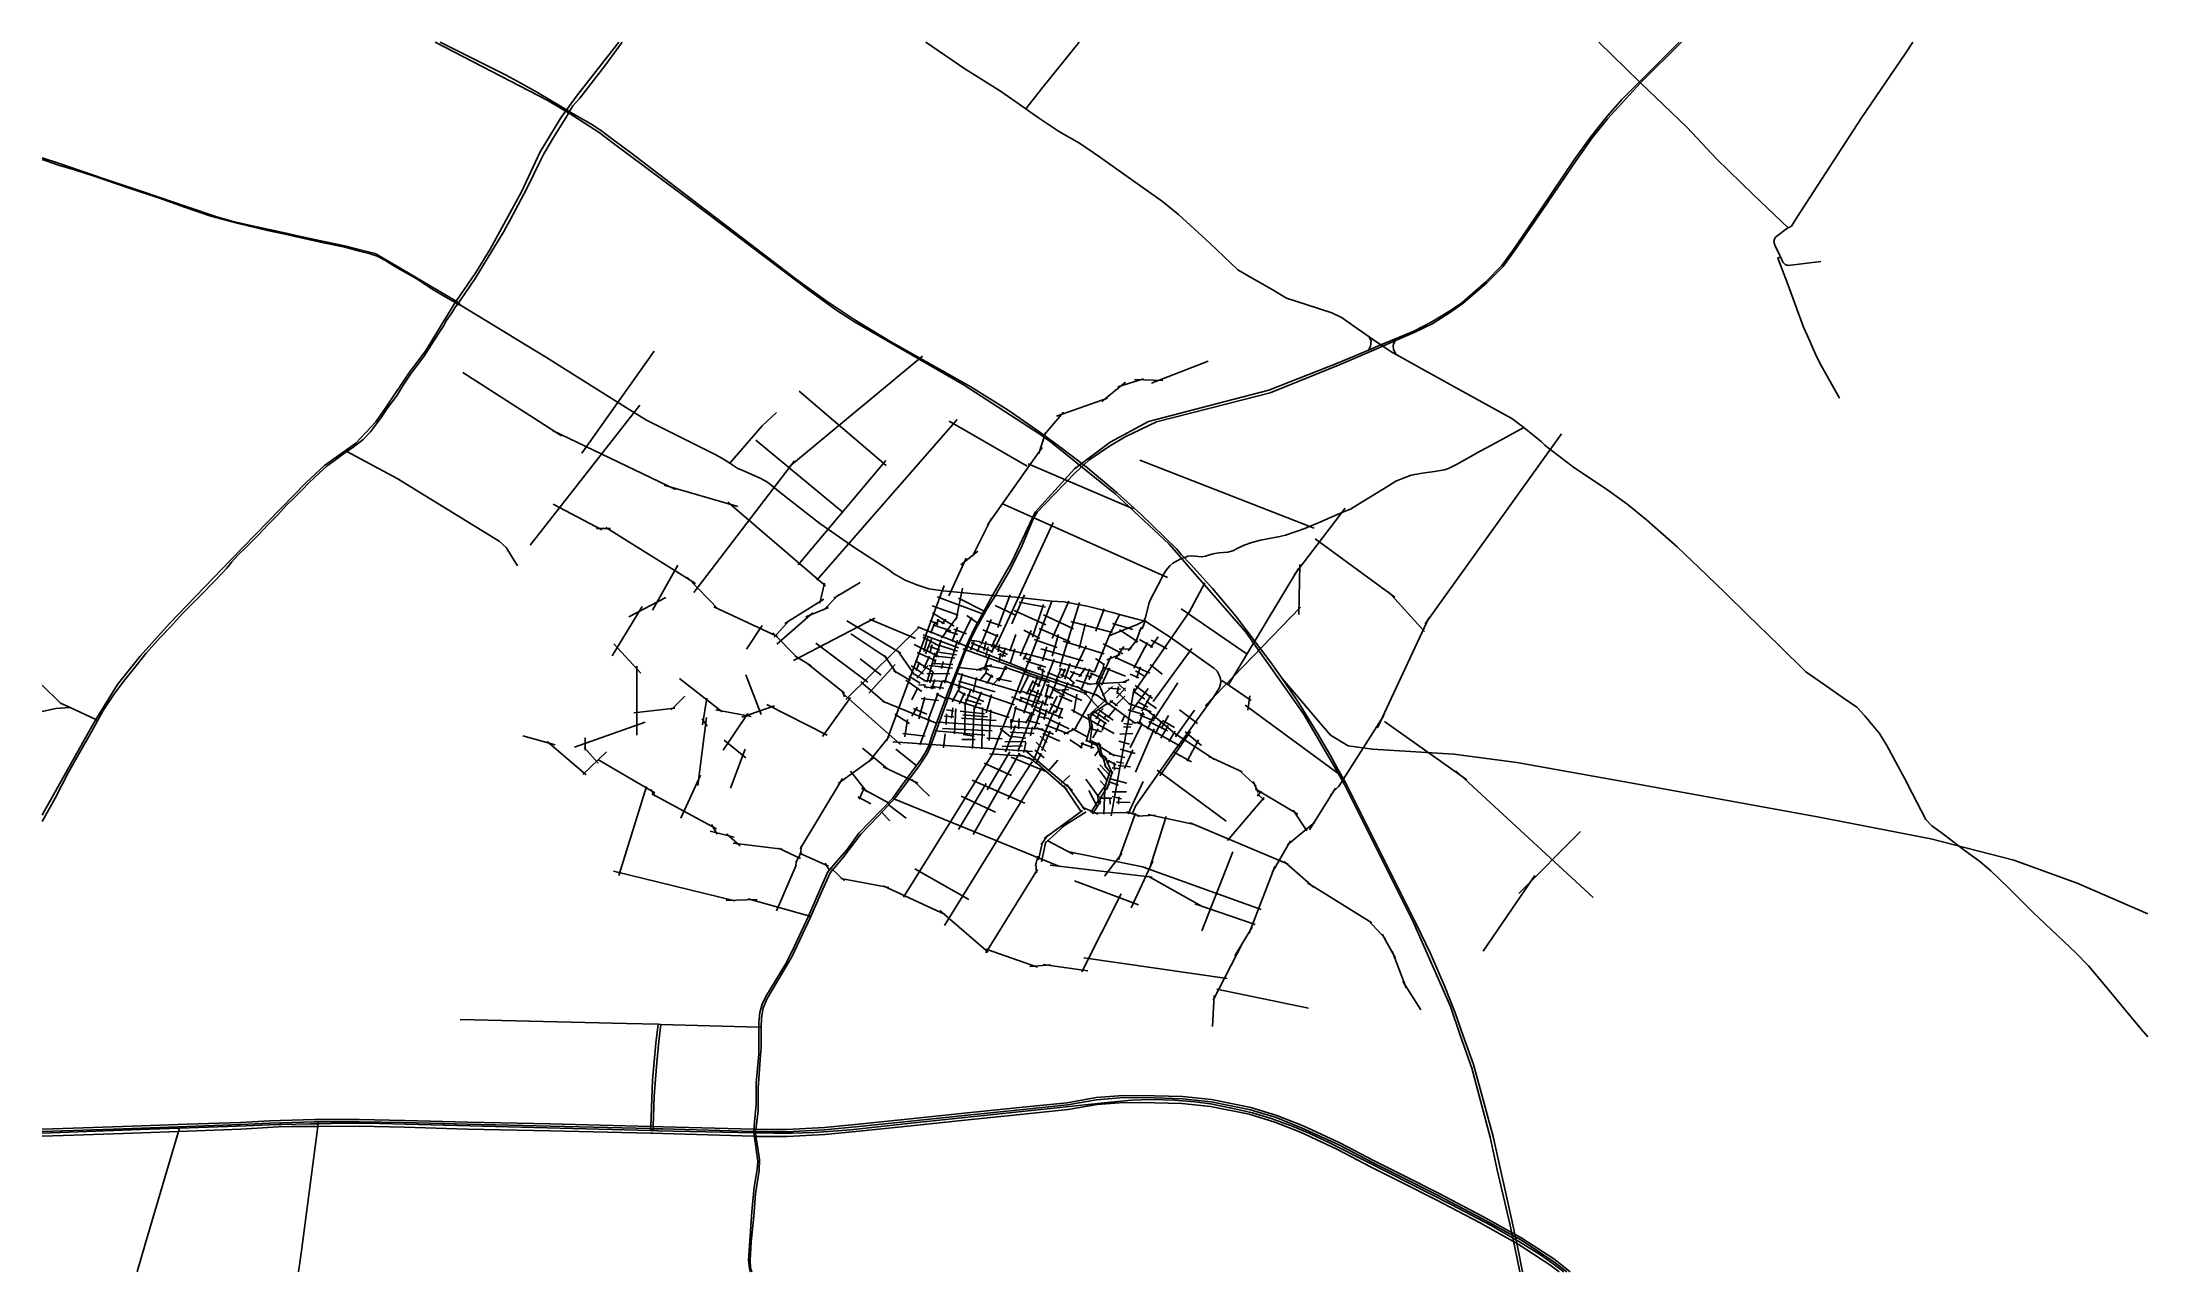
# Model space of a CAD drawing. Header units: metres. Extents: x 1558 to 16189, y -1449 to 7097.
import ezdxf

# ---------------------------------------------------------------- set-up
doc = ezdxf.new("R2010")
doc.units = ezdxf.units.M
doc.header["$MEASUREMENT"] = 0
doc.layers.add('路网', color=2, linetype='Continuous')

msp = doc.modelspace()

# ---------------------------------------------------------------- linework, layer by layer
at = {"layer": '路网'}
for p, q in [((4289, 7097), (4875, 6793)), ((8386, 6638), (8324, 6683)), ((3247, 5762), (3317, 5747)), ((3324, 5753), (3253, 5769)), ((13630, 5619), (13597, 5686)), ((11422, 5286), (11332, 5225)), ((11337, 5216), (11430, 5281)), ((7073, 5237), (7171, 5173)), ((7179, 5184), (7081, 5249)), ((5307, 4240), (5811, 4949)), ((6753, 4151), (7675, 4914)), ((9266, 4727), (9659, 4880)), ((4480, 4801), (5166, 4361)), ((8920, 4599), (9086, 4734)), ((9033, 4702), (9210, 4757)), ((9149, 4753), (9346, 4745)), ((4949, 3602), (5710, 4574)), ((6817, 4672), (7423, 4154)), ((8606, 4497), (8960, 4623)), ((5105, 4399), (5959, 3987)), ((6941, 3359), (7917, 4475)), ((7860, 4463), (8402, 4150)), ((8522, 4371), (8655, 4526)), ((6518, 4331), (7124, 3828)), ((8126, 3742), (8507, 4280)), ((8484, 4239), (8529, 4383)), ((11167, 3054), (12114, 4375)), ((12046, 4259), (12000, 4297)), ((6086, 3272), (6785, 4188)), ((6239, 4228), (6280, 4207)), ((6812, 3464), (7420, 4189)), ((8410, 4166), (9138, 3853)), ((9184, 4193), (10397, 3719)), ((5879, 4018), (6392, 3869)), ((5108, 3886), (5447, 3707)), ((6323, 3899), (7001, 3318)), ((8227, 3890), (9378, 3377)), ((10259, 3398), (10611, 3859)), ((5409, 3718), (5506, 3717)), ((5475, 3724), (6097, 3336)), ((8023, 3525), (8154, 3788)), ((8178, 2883), (8582, 3758)), ((7941, 3465), (8059, 3560)), ((9456, 3531), (9521, 3456)), ((9536, 3469), (9475, 3535)), ((10404, 3645), (10956, 3240)), ((5798, 3150), (5976, 3462)), ((6261, 3151), (6040, 3378)), ((7979, 3511), (7857, 3249)), ((9803, 2636), (10288, 3438)), ((10289, 3120), (10297, 3466)), ((5634, 3103), (5891, 3238)), ((6718, 3056), (6989, 3227)), ((6995, 3337), (6962, 3199)), ((6988, 3149), (7095, 3260)), ((7059, 3232), (7241, 3341)), ((7826, 3321), (7428, 2243)), ((7776, 3243), (8098, 3122)), ((7908, 3084), (7954, 3303)), ((7925, 3232), (8108, 3140)), ((8199, 3030), (8285, 3256)), ((8384, 3256), (8295, 3054)), ((9525, 3132), (9637, 3339)), ((10911, 3280), (11162, 3002)), ((5518, 2833), (5728, 3176)), ((6667, 2966), (6224, 3173)), ((6644, 2963), (6754, 3082)), ((6664, 2913), (6912, 3131)), ((6778, 2800), (7344, 3095)), ((6865, 3104), (7021, 3169)), ((7149, 3075), (7525, 2851)), ((7306, 3086), (7627, 2953)), ((7727, 3077), (7784, 3051)), ((7741, 3179), (7922, 3115)), ((7744, 3130), (7894, 3039)), ((7787, 3086), (7773, 3047)), ((7775, 3082), (7829, 3057)), ((7808, 2954), (7917, 3104)), ((7812, 3054), (7838, 3087)), ((7923, 2912), (8018, 3098)), ((7983, 3113), (8061, 3056)), ((8082, 2910), (8151, 3085)), ((8119, 3076), (8225, 3041)), ((8180, 3181), (8316, 3118)), ((8311, 3147), (8533, 3047)), ((8346, 3206), (8530, 3171)), ((8516, 3189), (8439, 2963)), ((8515, 3118), (8725, 3020)), ((8691, 3211), (8577, 2953)), ((8630, 2756), (8766, 3203)), ((8937, 3159), (8880, 3003)), ((9137, 2569), (9536, 3150)), ((9202, 3019), (9224, 3082)), ((9473, 3159), (9931, 2843)), ((9640, 2485), (10301, 3171)), ((10837, 2331), (11194, 3097)), ((6562, 3042), (6451, 2878)), ((6802, 2822), (6636, 2991)), ((7654, 3034), (7142, 2529)), ((7176, 2986), (7427, 2818)), ((7641, 3033), (8433, 2722)), ((7678, 2962), (7787, 2905)), ((7680, 2979), (7924, 2887)), ((7711, 2965), (7685, 2863)), ((7695, 2846), (7737, 2949)), ((7731, 2989), (7766, 3069)), ((7746, 3047), (7872, 3006)), ((7804, 2943), (7767, 2823)), ((7919, 2940), (7827, 2643)), ((7835, 3009), (7921, 2980)), ((7918, 3032), (7882, 2931)), ((7893, 3018), (7980, 2985)), ((8008, 2871), (8031, 2927)), ((8094, 3014), (8201, 2967)), ((8102, 2870), (8117, 2933)), ((8197, 2983), (8155, 2893)), ((8282, 2865), (8324, 2980)), ((8353, 2833), (8429, 3009)), ((8378, 3011), (8491, 2953)), ((8451, 2946), (8611, 2891)), ((8485, 3022), (8702, 2930)), ((8575, 2831), (8619, 2980)), ((8652, 2934), (8937, 2846)), ((8705, 3071), (8996, 2995)), ((8808, 3057), (8764, 2883)), ((8995, 3057), (9136, 3016)), ((9044, 3013), (9171, 2930)), ((9105, 2867), (9166, 2945)), ((9155, 2923), (9195, 3028)), ((9180, 3004), (9214, 3043)), ((9183, 2946), (9276, 2893)), ((9260, 2891), (9312, 2965)), ((9264, 2940), (9376, 2880)), ((5531, 2915), (5717, 2711)), ((6788, 2833), (6901, 2762)), ((7133, 2572), (6872, 2782)), ((6934, 2920), (7296, 2649)), ((7241, 2811), (7388, 2697)), ((7409, 2836), (7491, 2715)), ((7504, 2868), (7619, 2700)), ((7618, 2912), (7791, 2826)), ((7624, 2797), (7748, 2722)), ((7655, 2788), (7631, 2730)), ((7638, 2855), (7770, 2798)), ((7724, 2830), (7684, 2747)), ((7764, 2853), (7707, 2652)), ((7727, 2850), (7741, 2911)), ((7727, 2897), (7795, 2872)), ((7766, 2807), (7758, 2771)), ((7765, 2914), (7919, 2865)), ((7769, 2830), (7900, 2817)), ((7770, 2861), (7912, 2839)), ((7819, 2793), (7807, 2745)), ((7955, 2881), (8403, 2721)), ((7971, 2881), (7967, 2867)), ((7974, 2864), (7980, 2878)), ((8013, 2923), (8164, 2859)), ((8075, 2906), (8054, 2859)), ((8102, 2736), (8143, 2844)), ((8132, 2894), (8116, 2831)), ((8178, 2912), (8154, 2853)), ((8189, 2881), (8266, 2841)), ((8211, 2910), (8201, 2859)), ((8203, 2844), (8255, 2829)), ((8217, 2850), (8207, 2789)), ((8252, 2888), (8229, 2822)), ((8285, 2777), (8316, 2882)), ((8337, 2168), (8591, 2809)), ((8399, 2854), (8377, 2804)), ((8377, 2824), (8431, 2799)), ((8396, 2795), (8532, 2754)), ((8498, 2881), (8791, 2797)), ((8539, 2895), (8508, 2798)), ((8812, 2902), (8736, 2742)), ((8854, 2542), (8986, 2830)), ((8877, 2813), (8939, 2770)), ((8930, 2916), (9067, 2847)), ((8956, 2805), (9049, 2842)), ((9015, 2820), (9255, 2711)), ((9016, 2812), (9074, 2898)), ((9042, 2878), (9125, 2880)), ((9144, 2747), (9238, 2926)), ((9546, 2883), (9278, 2514)), ((5691, 2761), (5689, 2282)), ((5987, 2675), (6283, 2443)), ((6555, 2424), (6448, 2701)), ((7246, 2652), (7413, 2509)), ((7301, 2573), (7484, 2771)), ((7473, 2731), (7592, 2661)), ((7560, 2662), (7671, 2585)), ((7581, 2692), (7659, 2642)), ((7597, 2763), (7683, 2708)), ((7609, 2710), (7702, 2655)), ((7636, 2676), (7715, 2764)), ((7680, 2636), (7708, 2607)), ((7681, 2661), (7848, 2655)), ((7705, 2710), (7864, 2708)), ((7721, 2765), (7883, 2746)), ((7726, 2644), (7749, 2721)), ((7761, 2668), (7738, 2600)), ((7749, 2779), (7885, 2773)), ((7794, 2599), (7813, 2661)), ((7818, 2661), (8315, 2492)), ((7910, 2712), (8363, 2577)), ((7953, 2710), (7922, 2608)), ((7924, 2656), (8180, 2582)), ((7925, 2751), (8089, 2733)), ((8051, 2681), (8027, 2577)), ((8048, 2732), (8156, 2770)), ((8119, 2719), (8074, 2660)), ((8101, 2746), (8137, 2732)), ((8110, 2716), (8166, 2684)), ((8121, 2748), (8113, 2704)), ((8117, 2766), (8258, 2738)), ((8158, 2700), (8122, 2639)), ((8210, 2682), (8162, 2629)), ((8189, 2675), (8294, 2654)), ((8256, 2762), (8206, 2656)), ((8241, 2755), (8558, 2646)), ((8417, 2702), (8350, 2570)), ((8377, 2726), (8815, 2569)), ((8445, 2660), (8398, 2563)), ((8410, 2730), (8764, 2610)), ((8477, 2689), (8434, 2582)), ((8435, 2655), (8493, 2624)), ((8473, 2753), (8526, 2722)), ((8476, 2617), (8502, 2676)), ((8501, 2770), (8479, 2736)), ((8512, 2743), (8506, 2686)), ((8553, 2636), (8528, 2546)), ((8544, 2717), (8633, 2680)), ((8555, 2535), (8616, 2669)), ((8641, 2746), (8598, 2653)), ((8598, 2437), (8684, 2648)), ((8625, 2743), (8672, 2727)), ((8633, 2702), (8705, 2670)), ((8666, 2743), (8642, 2681)), ((8663, 2671), (8701, 2779)), ((8696, 2670), (8731, 2643)), ((8731, 2723), (8697, 2666)), ((8701, 2724), (8783, 2694)), ((8728, 2651), (8710, 2619)), ((8741, 2662), (8846, 2633)), ((8807, 2750), (8764, 2686)), ((8838, 2742), (8776, 2591)), ((8811, 2698), (8850, 2681)), ((8818, 2636), (9091, 2650)), ((8856, 2714), (8830, 2667)), ((8841, 2711), (8927, 2677)), ((8931, 2744), (8880, 2632)), ((8896, 2646), (8961, 2494)), ((8974, 2750), (8918, 2628)), ((8935, 2780), (8928, 2733)), ((8928, 2753), (9086, 2691)), ((9036, 2638), (9087, 2590)), ((9065, 2646), (9110, 2668)), ((9118, 2705), (9179, 2679)), ((9156, 2728), (9225, 2686)), ((9190, 2756), (9161, 2676)), ((9258, 2773), (9340, 2705)), ((9282, 2390), (9450, 2645)), ((9755, 2660), (9958, 2522)), ((5929, 2457), (6024, 2551)), ((6146, 2353), (6176, 2538)), ((6593, 2495), (7012, 2282)), ((7174, 2542), (6981, 2271)), ((7134, 2548), (7119, 2587)), ((7522, 2215), (7123, 2568)), ((7397, 2517), (7778, 2362)), ((7601, 2527), (7643, 2613)), ((7648, 2629), (7696, 2631)), ((7649, 2395), (7692, 2546)), ((7665, 2535), (7786, 2523)), ((7686, 2616), (7763, 2608)), ((7784, 2574), (7713, 2380)), ((7734, 2622), (7823, 2608)), ((7771, 2568), (7845, 2532)), ((7843, 2542), (8277, 2403)), ((7880, 2513), (7942, 2627)), ((7921, 2591), (7973, 2560)), ((7970, 2576), (7929, 2499)), ((7969, 2281), (7972, 2505)), ((8012, 2602), (7970, 2491)), ((7972, 2528), (8083, 2496)), ((7985, 2561), (8102, 2515)), ((8086, 2583), (8031, 2454)), ((8117, 2436), (8155, 2564)), ((8294, 2547), (8649, 2398)), ((8368, 2546), (8352, 2515)), ((8353, 2545), (8489, 2499)), ((8356, 2588), (8483, 2545)), ((8378, 2434), (8432, 2596)), ((8421, 2597), (8507, 2559)), ((8482, 2596), (8435, 2473)), ((8465, 2524), (8547, 2490)), ((8487, 2447), (8514, 2522)), ((8523, 2488), (8545, 2556)), ((8525, 2560), (8583, 2538)), ((8534, 2630), (8631, 2590)), ((8550, 2429), (8610, 2551)), ((8563, 2499), (8650, 2458)), ((8574, 2604), (8661, 2554)), ((8614, 2593), (8691, 2599)), ((8625, 2554), (8716, 2514)), ((8642, 2586), (8781, 2522)), ((8748, 2566), (8726, 2439)), ((8733, 2323), (8853, 2535)), ((8747, 2619), (8805, 2585)), ((8786, 2593), (8898, 2555)), ((8801, 2564), (8816, 2590)), ((8801, 2577), (8898, 2470)), ((8824, 2413), (8944, 2522)), ((8845, 2423), (8958, 2501)), ((8876, 2565), (9154, 2361)), ((8925, 2557), (8996, 2620)), ((8964, 2491), (8997, 2523)), ((8968, 2608), (9050, 2601)), ((8976, 2522), (9031, 2484)), ((9145, 2606), (8987, 1720)), ((9013, 2485), (9082, 2552)), ((9022, 2540), (9085, 2609)), ((9023, 2587), (9119, 2491)), ((9027, 2569), (9036, 2618)), ((9108, 2500), (9264, 2444)), ((9134, 2458), (9242, 2605)), ((9144, 2585), (9219, 2531)), ((9152, 2627), (9273, 2535)), ((9168, 2513), (9240, 2475)), ((9198, 2447), (9262, 2559)), ((9230, 2517), (9301, 2466)), ((9918, 2490), (10580, 2002)), ((9949, 2554), (9936, 2455)), ((5257, 2197), (5749, 2372)), ((5669, 2436), (5955, 2469)), ((6113, 1932), (6174, 2403)), ((6179, 2344), (6143, 2394)), ((6238, 2456), (6484, 2411)), ((6291, 2176), (6461, 2431)), ((6420, 2406), (6647, 2485)), ((7482, 2427), (7584, 2363)), ((7571, 2389), (7552, 2269)), ((7602, 2414), (7639, 2476)), ((7613, 2466), (7706, 2427)), ((7656, 2213), (7724, 2391)), ((7784, 2372), (8513, 2323)), ((7828, 2414), (7892, 2409)), ((7842, 2430), (7840, 2355)), ((7842, 2458), (7894, 2447)), ((7876, 2398), (7885, 2471)), ((7907, 2463), (7897, 2290)), ((7937, 2447), (8106, 2429)), ((7947, 2399), (8188, 2383)), ((7956, 2423), (8127, 2409)), ((8035, 2474), (8023, 2188)), ((8093, 2473), (8088, 2185)), ((8149, 2457), (8139, 2243)), ((8321, 2348), (8252, 2166)), ((8285, 2381), (8403, 2372)), ((8290, 2393), (8290, 2323)), ((8298, 2369), (8326, 2483)), ((8312, 2471), (8453, 2423)), ((8342, 2326), (8346, 2396)), ((8393, 2365), (8434, 2440)), ((8398, 2386), (8491, 2360)), ((8445, 2463), (8536, 2418)), ((8446, 2105), (8590, 2453)), ((8494, 2445), (8450, 2320)), ((8474, 2410), (8553, 2396)), ((8519, 2390), (8539, 2462)), ((8528, 2353), (8689, 2290)), ((8552, 2391), (8694, 2325)), ((8580, 2436), (8615, 2454)), ((8602, 2305), (8630, 2372)), ((8647, 2469), (8621, 2396)), ((8710, 2457), (8836, 2388)), ((8843, 2343), (8813, 2238)), ((8827, 2426), (8842, 2323)), ((8837, 2395), (8855, 2431)), ((8857, 2329), (8839, 2409)), ((8840, 2238), (8854, 2356)), ((8841, 2385), (9007, 2293)), ((8851, 2430), (8954, 2359)), ((8868, 2446), (8971, 2376)), ((8879, 2395), (8904, 2426)), ((8889, 2348), (8912, 2395)), ((8891, 2427), (8930, 2466)), ((8901, 2458), (8999, 2385)), ((8944, 2373), (8924, 2313)), ((8936, 2393), (8953, 2425)), ((8962, 2404), (9019, 2472)), ((9082, 2419), (9060, 2374)), ((9074, 2363), (9132, 2354)), ((9104, 2458), (9218, 2423)), ((9201, 2361), (9119, 2193)), ((9131, 2369), (9200, 2364)), ((9166, 2373), (9470, 2202)), ((9209, 2440), (9178, 2357)), ((9186, 2421), (9285, 2381)), ((9221, 2467), (9442, 2282)), ((9238, 2322), (9288, 2426)), ((9247, 2376), (9378, 2310)), ((9291, 2290), (9337, 2378)), ((9332, 2259), (9382, 2347)), ((9333, 2328), (9384, 2418)), ((9342, 2383), (9427, 2334)), ((9432, 2269), (9566, 2454)), ((9460, 2458), (9585, 2361)), ((10565, 1923), (10881, 2417)), ((10884, 2377), (11457, 1971)), ((4899, 2277), (5123, 2213)), ((5067, 2236), (5338, 2005)), ((5325, 2196), (5421, 2086)), ((5332, 2263), (5331, 2177)), ((6297, 2247), (6448, 2123)), ((7302, 2095), (7444, 2272)), ((7469, 2234), (8440, 2167)), ((7539, 2293), (7694, 2274)), ((7762, 2312), (8108, 2281)), ((7814, 2327), (8160, 2311)), ((7822, 2194), (7832, 2290)), ((7949, 2251), (8040, 2251)), ((7957, 2285), (8033, 2273)), ((8123, 2261), (8228, 2255)), ((8214, 2327), (8299, 2259)), ((8228, 2202), (8369, 2206)), ((8246, 2234), (8393, 2236)), ((8284, 2301), (8450, 2293)), ((8285, 2275), (8393, 2259)), ((8378, 2160), (8393, 2229)), ((8440, 2338), (8426, 2277)), ((8465, 2232), (8531, 2167)), ((8467, 2333), (8585, 2287)), ((8493, 2275), (8541, 2230)), ((8562, 2312), (8505, 2174)), ((8510, 2292), (8630, 2239)), ((8656, 2287), (8744, 2330)), ((8698, 2248), (8785, 2192)), ((8713, 2327), (8824, 2267)), ((8773, 2191), (8792, 2231)), ((8775, 2226), (8866, 2192)), ((8809, 2246), (8894, 2207)), ((8836, 2247), (8917, 2208)), ((8846, 2326), (8921, 2305)), ((8846, 2188), (8855, 2229)), ((8896, 2325), (8858, 2263)), ((8886, 2215), (8915, 2132)), ((8926, 2131), (8900, 2229)), ((8902, 2204), (9010, 2137)), ((9040, 2239), (9113, 2218)), ((9046, 2289), (9137, 2292)), ((9072, 2338), (9123, 2337)), ((9284, 2324), (9156, 2023)), ((9324, 1998), (9538, 2307)), ((9430, 2308), (9387, 2237)), ((9429, 2293), (9704, 2112)), ((9499, 2303), (9613, 2210)), ((9592, 2248), (9514, 2100)), ((5316, 2007), (5480, 2166)), ((5420, 2113), (5816, 1881)), ((6442, 2184), (6340, 1913)), ((7090, 1946), (7332, 2122)), ((7259, 2190), (7431, 2047)), ((7401, 2061), (7642, 1948)), ((7490, 2183), (7637, 2065)), ((7827, 959), (8506, 2057)), ((8026, 1591), (8350, 2157)), ((8104, 2087), (8293, 2001)), ((8125, 1901), (8281, 2164)), ((8140, 2152), (8383, 2136)), ((8267, 1837), (8437, 2096)), ((8290, 2128), (8528, 2031)), ((8349, 2144), (8443, 2110)), ((8384, 2180), (8717, 1897)), ((8411, 2125), (8492, 2067)), ((8456, 2176), (8520, 2123)), ((8501, 2153), (8466, 2094)), ((8472, 2084), (8680, 1901)), ((8549, 2031), (8615, 2107)), ((8872, 2137), (8907, 2186)), ((8894, 2051), (8961, 1961)), ((8905, 2148), (8942, 2105)), ((8908, 2075), (8976, 2001)), ((8911, 2153), (8958, 2114)), ((8931, 2125), (8949, 2056)), ((8939, 2075), (8980, 2021)), ((8996, 2012), (8940, 2138)), ((8959, 2082), (8976, 2104)), ((8963, 2105), (9021, 2074)), ((8973, 2151), (9082, 2126)), ((8993, 2055), (9048, 2048)), ((9006, 2091), (9009, 2037)), ((9023, 2095), (9072, 2087)), ((9035, 2071), (9120, 2060)), ((9048, 2183), (9153, 2154)), ((9078, 2050), (9137, 2180)), ((9422, 2162), (9543, 2096)), ((9664, 2132), (9897, 2027)), ((5566, 1305), (5758, 1924)), ((5788, 1903), (5818, 1856)), ((5995, 1703), (6132, 2004)), ((6826, 1491), (7120, 1979)), ((7174, 2031), (7289, 1886)), ((7234, 1836), (7268, 1909)), ((7252, 1913), (7443, 1808)), ((7602, 1975), (7724, 1857)), ((7926, 1626), (8117, 1945)), ((8020, 1968), (8385, 1808)), ((8641, 1947), (8698, 2000)), ((8654, 1931), (8780, 1746)), ((8679, 1939), (8804, 1761)), ((8811, 1975), (8901, 1851)), ((8892, 1854), (8950, 1937)), ((8904, 1834), (8975, 1944)), ((8910, 1964), (8948, 1921)), ((8943, 1905), (8936, 1732)), ((8978, 2032), (8937, 1909)), ((8955, 1903), (8996, 2030)), ((8971, 1979), (9094, 1947)), ((8971, 1957), (9037, 1934)), ((9103, 1735), (9209, 1960)), ((9306, 2038), (9785, 1683)), ((9867, 2045), (9994, 1928)), ((9973, 1958), (10008, 1883)), ((9986, 1908), (10284, 1732)), ((10364, 1624), (10545, 1912)), ((10581, 1943), (10507, 1864)), ((10554, 2032), (10607, 1937)), ((10613, 1952), (10562, 2045)), ((11380, 2033), (12335, 1152)), ((14551, 1879), (14500, 1977)), ((5794, 1873), (6244, 1631)), ((7226, 1852), (7315, 1804)), ((7437, 1800), (7561, 1705)), ((7475, 1838), (8623, 1370)), ((7944, 1856), (8182, 1746)), ((8520, 1562), (8786, 1758)), ((8784, 1780), (8895, 1733)), ((8831, 1896), (8886, 1790)), ((8844, 1743), (8900, 1831)), ((8857, 1735), (8913, 1823)), ((8894, 1871), (8895, 1811)), ((8904, 1844), (8990, 1843)), ((8907, 1802), (8910, 1853)), ((8977, 1848), (8979, 1802)), ((8993, 1886), (9093, 1888)), ((8993, 1855), (9057, 1838)), ((9024, 1815), (9118, 1814)), ((9040, 1853), (9038, 1801)), ((9794, 1548), (10048, 1847)), ((10002, 1858), (10027, 1891)), ((10048, 1829), (10003, 1873)), ((10251, 1760), (10345, 1617)), ((6200, 1614), (6366, 1571)), ((6209, 1659), (6248, 1592)), ((7388, 1749), (7449, 1686)), ((8526, 1527), (8687, 1677)), ((8644, 1642), (8813, 1748)), ((8856, 1740), (9120, 1743)), ((9037, 1415), (9155, 1738)), ((9093, 1748), (9187, 1717)), ((9166, 1719), (9291, 1726)), ((9243, 1729), (9566, 1661)), ((9252, 1351), (9369, 1715)), ((9535, 1672), (10215, 1385)), ((10208, 1517), (10402, 1677)), ((11819, 1181), (12246, 1612)), ((6314, 1596), (6409, 1512)), ((6360, 1531), (6700, 1489)), ((6674, 1496), (6827, 1425)), ((6831, 1466), (6796, 1396)), ((6830, 1459), (6832, 1509)), ((8482, 1415), (8508, 1540)), ((8500, 1521), (8546, 1587)), ((8501, 1400), (8532, 1541)), ((8541, 1548), (8723, 1455)), ((8682, 1472), (9226, 1361)), ((9616, 921), (9832, 1470)), ((10105, 1326), (10233, 1546)), ((5527, 1337), (6372, 1130)), ((6660, 1061), (6797, 1377)), ((6799, 1410), (6792, 1363)), ((6821, 1461), (7023, 1370)), ((6999, 1391), (7032, 1339)), ((7044, 1352), (7133, 1269)), ((7621, 1352), (7997, 1140)), ((8474, 1348), (8114, 769)), ((8477, 1440), (8461, 1372)), ((8462, 1392), (8468, 1324)), ((8561, 1378), (9270, 1295)), ((8940, 1300), (9060, 1459)), ((9125, 1082), (9275, 1406)), ((9204, 1367), (10029, 1069)), ((10122, 1369), (9945, 906)), ((10188, 1402), (10391, 1225)), ((7108, 1284), (7440, 1223)), ((7401, 1233), (7832, 1035)), ((8731, 1269), (9175, 1102)), ((8783, 637), (9056, 1178)), ((9244, 1301), (9619, 1091)), ((10349, 1254), (10796, 977)), ((11570, 781), (11929, 1306)), ((6311, 1132), (6526, 1139)), ((6464, 1144), (6891, 1022)), ((7795, 1062), (8132, 772)), ((9567, 1109), (9987, 966)), ((9846, 747), (9966, 947)), ((10771, 995), (10895, 863)), ((10870, 897), (10961, 731)), ((8118, 794), (8474, 669)), ((8796, 734), (9793, 589)), ((9694, 440), (9900, 840)), ((10939, 781), (11036, 526)), ((8421, 674), (8566, 686)), ((8514, 687), (8823, 643)), ((9701, 471), (9691, 256)), ((9720, 516), (10358, 383)), ((11013, 569), (11138, 372)), ((11412, 197), (11481, 0)), ((11503, -8), (11431, 191)), ((3131, -428), (3206, -425)), ((3216, -412), (3137, -415)), ((3215, -396), (3141, -400)), ((3127, -445), (3201, -441))]:
    msp.add_line(p, q, dxfattribs=at)
for points in [[(1558, 1680), (1649, 1844), (1739, 2019), (1819, 2162), (1900, 2305), (1943, 2381), (1983, 2452), (2055, 2564), (2123, 2655), (2208, 2761), (2281, 2851), (2378, 2959), (2453, 3037), (2533, 3126), (2654, 3246), (2764, 3361), (2842, 3442), (2876, 3485), (2915, 3529), (2979, 3590), (3059, 3671), (3129, 3746), (3191, 3807), (3258, 3881), (3307, 3927), (3360, 3982), (3414, 4037), (3484, 4101), (3538, 4153), (3596, 4195), (3651, 4237), (3675, 4252), (3717, 4279), (3789, 4336), (3839, 4388), (3860, 4416), (3910, 4481), (3960, 4559), (4021, 4637), (4071, 4720), (4117, 4790), (4158, 4845), (4210, 4912), (4280, 5021), (4325, 5093), (4348, 5128), (4366, 5160), (4404, 5215), (4426, 5250), (4444, 5277), (4452, 5286), (4462, 5302), (4567, 5455), (4766, 5780), (4807, 5858), (4926, 6079), (5022, 6278), (5045, 6321), (5117, 6446), (5197, 6570), (5246, 6655), (5293, 6708), (5468, 6933), (5588, 7097)], [(5564, 7097), (5514, 7032), (5272, 6722), (5161, 6571), (5019, 6335), (4889, 6057), (4670, 5659), (4572, 5497), (4435, 5297), (4428, 5287), (4223, 4954), (4105, 4797), (3945, 4559), (3876, 4458), (3737, 4311), (3519, 4156), (3391, 4034), (2867, 3496), (2442, 3057), (2239, 2829), (2081, 2634), (1932, 2389), (1893, 2325), (1574, 1756), (1558, 1726)], [(4884, 6812), (4783, 6867), (4323, 7097)], [(8324, 6683), (8218, 6757), (7970, 6911), (7697, 7097)], [(8393, 6634), (8502, 6772), (8764, 7097)], [(12933, 7097), (12657, 6822), (12535, 6699), (12424, 6571), (12317, 6437), (12203, 6280), (11970, 5931), (11776, 5650), (11700, 5544), (11590, 5432), (11422, 5286)], [(11430, 5281), (11597, 5425), (11709, 5537), (11786, 5644), (11981, 5928), (12216, 6274), (12327, 6431), (12434, 6565), (12664, 6815), (12948, 7097)], [(12374, 7097), (12657, 6822), (12664, 6815), (12989, 6504), (13192, 6287), (13448, 6037), (13691, 5806)], [(13597, 5686), (13591, 5712), (13594, 5728), (13602, 5741), (13679, 5799), (13691, 5806), (13712, 5818), (13755, 5885), (14200, 6572), (14503, 7015), (14557, 7097)], [(4875, 6793), (5068, 6693), (5176, 6629), (5227, 6599), (5429, 6468), (5526, 6396)], [(5539, 6409), (5447, 6478), (5381, 6522), (5232, 6609), (5211, 6622), (5183, 6639), (5001, 6747), (4884, 6812)], [(12000, 4297), (11975, 4319), (11853, 4419), (11771, 4481), (11472, 4646), (11166, 4816), (10967, 4926), (10937, 4942), (10874, 4984), (10859, 4993), (10809, 5029), (10779, 5049), (10656, 5134), (10590, 5181), (10520, 5217), (10340, 5274), (10205, 5318), (10105, 5377), (9950, 5465), (9865, 5514), (9672, 5699), (9454, 5899), (9343, 5990), (9153, 6123), (8905, 6301), (8767, 6396), (8628, 6474), (8480, 6572), (8393, 6634), (8386, 6638)], [(3253, 5769), (2997, 5825), (2876, 5853), (2771, 5882), (2566, 5952), (2260, 6057), (1982, 6150), (1678, 6254), (1558, 6293)], [(5526, 6396), (6080, 5983), (6894, 5366), (7073, 5237)], [(7081, 5249), (7023, 5288), (6798, 5449), (5645, 6329), (5539, 6409)], [(1558, 6281), (1586, 6271), (1672, 6242), (1783, 6210), (1913, 6168), (2177, 6077), (2373, 6012), (2547, 5950), (2731, 5888), (2922, 5836), (3124, 5788), (3247, 5762)], [(3317, 5747), (3512, 5703), (3662, 5672), (3764, 5644), (3838, 5627), (3886, 5610), (3938, 5582), (4014, 5536), (4161, 5451), (4268, 5380), (4363, 5325), (4428, 5287), (4444, 5277), (4466, 5270)], [(4466, 5270), (4452, 5286), (4435, 5297), (4023, 5541), (3872, 5628), (3813, 5643), (3670, 5678), (3463, 5722), (3324, 5753)], [(14047, 4623), (13907, 4870), (13880, 4929), (13824, 5057), (13796, 5117), (13691, 5408), (13617, 5596), (13637, 5604)], [(13918, 5572), (13690, 5545), (13669, 5551), (13653, 5569), (13637, 5604), (13630, 5619)], [(4466, 5270), (4807, 5060), (4844, 5038), (5062, 4905), (5195, 4821), (5630, 4549), (5757, 4469), (6239, 4228)], [(7171, 5173), (7198, 5156), (7964, 4713), (8483, 4378)], [(8490, 4386), (8271, 4539), (8010, 4702), (7459, 5013), (7200, 5170), (7179, 5184)], [(11332, 5225), (11214, 5153), (11089, 5089), (10859, 4993), (10775, 4957), (10559, 4866), (10081, 4678), (9778, 4599), (9245, 4461), (8978, 4318), (8730, 4131), (8458, 3830), (8295, 3485), (8161, 3252), (8075, 3094), (8034, 3019), (7999, 2945), (7971, 2881)], [(7980, 2878), (7996, 2919), (8007, 2941), (8054, 3037), (8124, 3161), (8182, 3251), (8201, 3286), (8284, 3430), (8367, 3600), (8446, 3789), (8472, 3830), (8524, 3886), (8736, 4105), (8831, 4192), (8975, 4290), (9084, 4355), (9302, 4458), (9793, 4583), (10090, 4661), (10577, 4856), (10874, 4984), (10962, 5023), (11092, 5080), (11221, 5142), (11337, 5216)], [(10779, 5049), (10792, 5020), (10787, 4984), (10775, 4957)], [(10967, 4926), (10947, 4960), (10945, 4988), (10950, 5005), (10962, 5023)], [(6336, 4171), (6562, 4430), (6660, 4524)], [(8973, 2972), (9012, 2987), (9166, 3050), (9200, 3066), (9214, 3075), (9224, 3098), (9248, 3193), (9255, 3214), (9308, 3317), (9351, 3401), (9369, 3428), (9393, 3457), (9415, 3477), (9440, 3491), (9470, 3507), (9521, 3526), (9545, 3528), (9617, 3520), (9641, 3525), (9693, 3542), (9734, 3548), (9796, 3553), (9831, 3562), (9867, 3580), (9911, 3602), (9964, 3619), (10024, 3635), (10158, 3661), (10197, 3670), (10332, 3716), (10436, 3760), (10600, 3832), (10648, 3852), (10705, 3886), (10912, 4014), (10965, 4046), (11021, 4069), (11070, 4087), (11150, 4102), (11232, 4114), (11302, 4124), (11330, 4135), (11385, 4163), (11549, 4254), (11658, 4312), (11853, 4419)], [(3675, 4252), (4025, 4065), (4734, 3629), (4782, 3584), (4860, 3457)], [(8483, 4378), (8561, 4322), (9014, 3958), (9039, 3935)], [(9051, 3944), (9028, 3965), (8810, 4147), (8611, 4299), (8490, 4386)], [(14500, 1977), (14375, 2209), (14324, 2292), (14221, 2417), (14167, 2476), (14066, 2545), (13909, 2654), (13813, 2720), (13627, 2904), (13408, 3118), (13249, 3272), (13070, 3445), (12918, 3590), (12705, 3777), (12568, 3889), (12437, 3984), (12198, 4143), (12052, 4254), (12046, 4259)], [(6280, 4207), (6336, 4171), (6392, 4135), (6422, 4122), (6551, 4065), (6599, 4038), (6685, 3968), (6961, 3752)], [(9039, 3935), (9389, 3608), (9456, 3531)], [(9475, 3535), (9439, 3575), (9192, 3817), (9051, 3944)], [(6961, 3752), (7205, 3583), (7440, 3430), (7473, 3404), (7555, 3358), (7636, 3326), (7718, 3299), (7817, 3283), (7962, 3271), (8161, 3252), (8175, 3251), (8182, 3251), (8348, 3237), (8573, 3212), (8659, 3207), (8818, 3178), (8995, 3133), (9043, 3119), (9166, 3086), (9214, 3075), (9234, 3066), (9395, 2963), (9700, 2746), (9723, 2725), (9739, 2694), (9746, 2674), (9747, 2648), (9738, 2612), (9701, 2553), (9479, 2244), (9439, 2194), (9337, 2050), (9154, 1788), (9131, 1733)], [(9521, 3456), (9922, 2996), (10049, 2817), (10083, 2768), (10322, 2430), (10554, 2032)], [(10562, 2045), (10511, 2139), (10418, 2298), (10287, 2508), (10268, 2536), (10173, 2674), (10096, 2787), (9852, 3108), (9691, 3300), (9536, 3469)], [(8573, 3212), (8467, 2932), (8430, 2836)], [(8430, 2836), (8871, 2722), (8973, 2972), (9043, 3119)], [(7999, 2945), (8007, 2941), (8019, 2937), (8038, 2937), (8066, 2933), (8089, 2923), (8136, 2911), (8340, 2858), (8430, 2836)], [(7542, 1155), (7877, 1691), (8159, 2146), (8430, 2836)], [(7967, 2867), (7878, 2645), (7859, 2595), (7745, 2288), (7718, 2210)], [(7732, 2209), (7823, 2457), (7871, 2591), (7887, 2643), (7965, 2844), (7974, 2864)], [(16189, 1039), (15697, 1252), (15257, 1412), (14681, 1560), (13906, 1710), (12620, 1945), (11804, 2091), (11366, 2149), (10801, 2184), (10633, 2207), (10510, 2282), (10398, 2410), (10272, 2561), (10173, 2674)], [(1943, 2381), (1932, 2389), (1752, 2473), (1686, 2504), (1558, 2628)], [(1558, 2445), (1652, 2466), (1717, 2472), (1752, 2473)], [(7718, 2210), (7699, 2165), (7665, 2114), (7535, 1937), (7466, 1840), (7313, 1684), (7233, 1601), (7151, 1487), (7084, 1410), (7018, 1331), (6983, 1252), (6883, 1023), (6767, 776), (6724, 689), (6586, 465), (6561, 411), (6545, 354), (6537, 284), (6537, 251), (6537, 64), (6520, -136), (6520, -196), (6520, -286), (6507, -407), (6502, -474), (6502, -482), (6531, -680), (6527, -737), (6505, -860), (6489, -1029), (6465, -1369), (6473, -1422), (6480, -1449)], [(6488, -1449), (6481, -1422), (6477, -1368), (6485, -1240), (6502, -1062), (6515, -907), (6541, -745), (6543, -669), (6526, -559), (6518, -507), (6514, -482), (6515, -474), (6517, -459), (6533, -331), (6534, -173), (6548, 26), (6553, 111), (6553, 251), (6556, 314), (6568, 387), (6595, 451), (6708, 639), (6768, 740), (6896, 1017), (6980, 1207), (7034, 1324), (7122, 1429), (7247, 1594), (7367, 1717), (7489, 1849), (7651, 2068), (7710, 2156), (7732, 2209)], [(10607, 1937), (11086, 979), (11343, 396), (11412, 197)], [(11431, 191), (11376, 351), (11307, 528), (11205, 763), (11107, 966), (10613, 1952)], [(16189, 184), (16142, 238), (15885, 549), (15776, 679), (15689, 768), (15392, 1049), (15218, 1223), (15099, 1338), (15022, 1404), (14910, 1485), (14754, 1604), (14689, 1650), (14647, 1694), (14551, 1879)], [(4462, 305), (5619, 278), (5838, 272), (5858, 271), (6537, 251), (6553, 251)], [(5838, 272), (5821, 141), (5798, -116), (5787, -438), (5786, -453), (5786, -466)], [(5803, -467), (5803, -454), (5803, -438), (5811, -228), (5830, 6), (5843, 152), (5858, 271)], [(11481, 0), (11492, -34), (11620, -512)], [(11640, -509), (11556, -202), (11503, -8)], [(3201, -441), (3291, -438), (3451, -439), (3473, -438), (3760, -437), (4076, -444), (4514, -456), (5088, -469), (5785, -486), (5802, -486), (5870, -488), (6501, -506), (6515, -507), (6518, -507), (6734, -508), (6996, -494), (7236, -471), (7596, -434), (7969, -394), (8377, -352), (8688, -320), (8888, -286), (9074, -271), (9286, -273), (9478, -279), (9676, -300), (9945, -353), (10122, -408), (10301, -479), (10553, -597), (10792, -721), (10996, -823), (11243, -948), (11545, -1106), (11815, -1256), (12034, -1399), (12098, -1449)], [(3206, -425), (3220, -424), (3421, -421), (3476, -419), (3657, -415), (3904, -418), (4886, -444), (5786, -466), (5803, -467), (5837, -468), (6502, -482), (6514, -482), (6643, -485), (6772, -484), (6919, -480), (7055, -470), (7176, -462), (7617, -413), (8322, -339), (8981, -270), (9129, -256), (9267, -251), (9425, -256), (9567, -268), (9677, -281), (9823, -310), (9969, -343), (10097, -383), (10250, -439), (10367, -488), (10502, -552), (10770, -687), (11349, -981), (11627, -1126), (11824, -1240), (11969, -1330), (12047, -1385), (12132, -1449)], [(12176, -1449), (12062, -1359), (11840, -1214), (11568, -1063), (11265, -905), (11018, -780), (10814, -678), (10575, -553), (10320, -435), (10137, -363), (9957, -307), (9683, -252), (9481, -231), (9287, -225), (9072, -223), (8881, -238), (8681, -273), (8372, -304), (7964, -346), (7591, -386), (7231, -423), (6993, -446), (6733, -460), (6517, -459), (6516, -459), (6503, -458), (5871, -440), (5803, -438), (5787, -438), (5089, -421), (4515, -408), (4077, -396), (3760, -389), (3478, -390), (3450, -391), (3215, -396)], [(12151, -1449), (12053, -1372), (11832, -1227), (11561, -1077), (11258, -919), (11011, -794), (10807, -692), (10568, -567), (10314, -449), (10132, -377), (9953, -322), (9680, -267), (9480, -247), (9286, -240), (9073, -238), (8883, -253), (8683, -288), (8374, -320), (7966, -361), (7593, -401), (7233, -438), (6994, -462), (6733, -475), (6515, -474), (6502, -474), (5871, -455), (5803, -454), (5786, -453), (5089, -436), (4515, -423), (4076, -411), (3760, -405), (3478, -406), (3451, -406), (3216, -412)], [(3141, -400), (2936, -410), (2565, -422), (2119, -439), (1774, -451), (1558, -458)], [(3137, -415), (2936, -425), (2566, -438), (2120, -454), (1774, -466), (1558, -473)], [(1558, -486), (2304, -457), (2512, -450), (2977, -433), (3131, -428)], [(3478, -406), (3476, -419), (3473, -438), (3360, -1302), (3340, -1449)], [(1558, -506), (1775, -499), (2121, -487), (2505, -473), (2567, -470), (2938, -458), (3127, -445)], [(2218, -1449), (2273, -1256), (2442, -684), (2505, -473), (2512, -450)], [(11620, -512), (11668, -739), (11755, -1114), (11790, -1280), (11826, -1449)], [(11845, -1449), (11811, -1285), (11776, -1123), (11640, -509)]]:
    msp.add_lwpolyline(points, dxfattribs=at)

doc.saveas('drawing.dxf')
